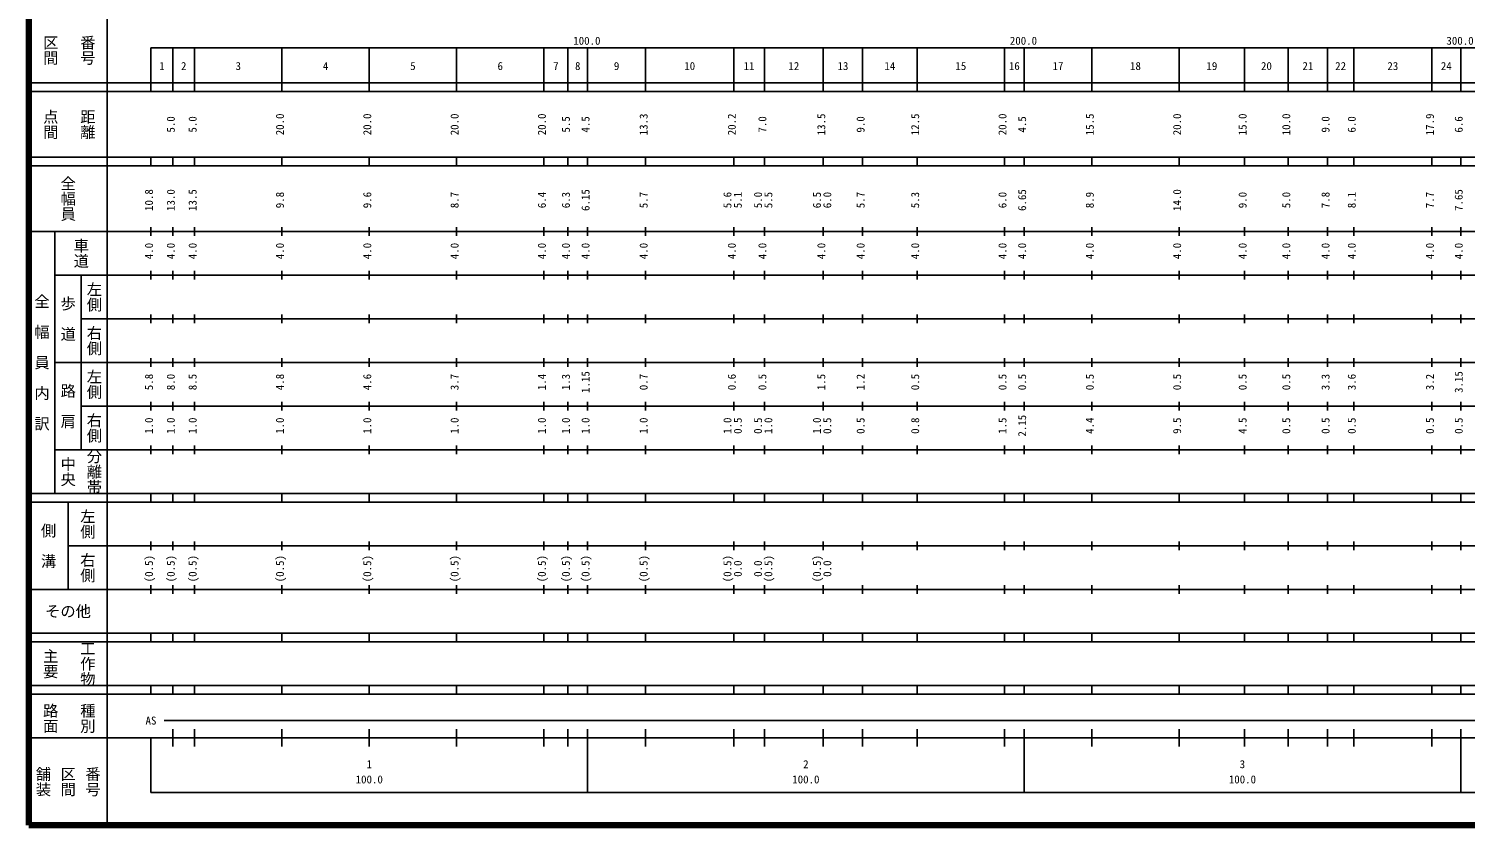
# Model space of a CAD drawing. Units: millimetres on the paper, enlarged 1000 times. Extents: x 40000 to 680000, y 20000 to 380000.
# Drawn here: x 40000 to 369044, y 20000 to 202409 of the extents above; entities that cross this region are included whole.
import ezdxf
from ezdxf.enums import TextEntityAlignment as Align

# ---------------------------------------------------------------- set-up
doc = ezdxf.new("R2010")
doc.units = ezdxf.units.MM
doc.header["$LTSCALE"] = 1000
doc.layers.add('M-TTL', color=2, linetype='Continuous', lineweight=140)
doc.layers.add('M-TTL-BAND', color=7, linetype='Continuous', lineweight=25)
doc.styles.add('@ＭＳ ゴシック', font='')
doc.styles.add('ＭＳ ゴシック', font='')
doc.styles.get('@ＭＳ ゴシック').set_extended_font_data('@MS Gothic')
doc.styles.get('ＭＳ ゴシック').set_extended_font_data('MS Gothic')

msp = doc.modelspace()

# ---------------------------------------------------------------- linework, layer by layer
at = {"layer": 'M-TTL'}
for p, q in [((40000, 380000), (40000, 20000)), ((40000, 20000), (680000, 20000))]:
    msp.add_line(p, q, dxfattribs=at)
at = {"layer": 'M-TTL-BAND'}
for p, q in [((58000, 370000), (58000, 20000)), ((68000, 198000), (579000, 198000)), ((68000, 198000), (68000, 188000)), ((73000, 188000), (73000, 198000)), ((78000, 188000), (78000, 198000)), ((98000, 188000), (98000, 198000)), ((118000, 188000), (118000, 198000)), ((138000, 188000), (138000, 198000)), ((158000, 188000), (158000, 198000)), ((163500, 188000), (163500, 198000)), ((168000, 188000), (168000, 198000)), ((181300, 188000), (181300, 198000)), ((201500, 188000), (201500, 198000)), ((208500, 188000), (208500, 198000)), ((222000, 188000), (222000, 198000)), ((231000, 188000), (231000, 198000)), ((243500, 188000), (243500, 198000)), ((263500, 188000), (263500, 198000)), ((268000, 188000), (268000, 198000)), ((283500, 188000), (283500, 198000)), ((303500, 188000), (303500, 198000)), ((318500, 188000), (318500, 198000)), ((328500, 188000), (328500, 198000)), ((337500, 188000), (337500, 198000)), ((343500, 188000), (343500, 198000)), ((361400, 188000), (361400, 198000)), ((368000, 188000), (368000, 198000)), ((40000, 190000), (579000, 190000)), ((40000, 188000), (579000, 188000)), ((40000, 173000), (579000, 173000)), ((68000, 171000), (68000, 173000)), ((73000, 171000), (73000, 173000)), ((78000, 171000), (78000, 173000)), ((98000, 171000), (98000, 173000)), ((118000, 171000), (118000, 173000)), ((138000, 171000), (138000, 173000)), ((158000, 171000), (158000, 173000)), ((163500, 171000), (163500, 173000)), ((168000, 171000), (168000, 173000)), ((181300, 171000), (181300, 173000)), ((201500, 171000), (201500, 173000)), ((208500, 171000), (208500, 173000)), ((222000, 171000), (222000, 173000)), ((231000, 171000), (231000, 173000)), ((243500, 171000), (243500, 173000)), ((263500, 171000), (263500, 173000)), ((268000, 171000), (268000, 173000)), ((283500, 171000), (283500, 173000)), ((303500, 171000), (303500, 173000)), ((318500, 171000), (318500, 173000)), ((328500, 171000), (328500, 173000)), ((337500, 171000), (337500, 173000)), ((343500, 171000), (343500, 173000)), ((361400, 171000), (361400, 173000)), ((368000, 171000), (368000, 173000)), ((40000, 171000), (579000, 171000)), ((40000, 156000), (579000, 156000)), ((46000, 96000), (46000, 156000)), ((68000, 155000), (68000, 157000)), ((73000, 155000), (73000, 157000)), ((78000, 155000), (78000, 157000)), ((98000, 155000), (98000, 157000)), ((118000, 155000), (118000, 157000)), ((138000, 155000), (138000, 157000)), ((158000, 155000), (158000, 157000)), ((163500, 155000), (163500, 157000)), ((168000, 155000), (168000, 157000)), ((181300, 155000), (181300, 157000)), ((201500, 155000), (201500, 157000)), ((208500, 155000), (208500, 157000)), ((222000, 155000), (222000, 157000)), ((231000, 155000), (231000, 157000)), ((243500, 155000), (243500, 157000)), ((263500, 155000), (263500, 157000)), ((268000, 155000), (268000, 157000)), ((283500, 155000), (283500, 157000)), ((303500, 155000), (303500, 157000)), ((318500, 155000), (318500, 157000)), ((328500, 155000), (328500, 157000)), ((337500, 155000), (337500, 157000)), ((343500, 155000), (343500, 157000)), ((361400, 155000), (361400, 157000)), ((368000, 155000), (368000, 157000)), ((46000, 146000), (579000, 146000)), ((52000, 146000), (52000, 106000)), ((68000, 145000), (68000, 147000)), ((73000, 145000), (73000, 147000)), ((78000, 145000), (78000, 147000)), ((98000, 145000), (98000, 147000)), ((118000, 145000), (118000, 147000)), ((138000, 145000), (138000, 147000)), ((158000, 145000), (158000, 147000)), ((163500, 145000), (163500, 147000)), ((168000, 145000), (168000, 147000)), ((181300, 145000), (181300, 147000)), ((201500, 145000), (201500, 147000)), ((208500, 145000), (208500, 147000)), ((222000, 145000), (222000, 147000)), ((231000, 145000), (231000, 147000)), ((243500, 145000), (243500, 147000)), ((263500, 145000), (263500, 147000)), ((268000, 145000), (268000, 147000)), ((283500, 145000), (283500, 147000)), ((303500, 145000), (303500, 147000)), ((318500, 145000), (318500, 147000)), ((328500, 145000), (328500, 147000)), ((337500, 145000), (337500, 147000)), ((343500, 145000), (343500, 147000)), ((361400, 145000), (361400, 147000)), ((368000, 145000), (368000, 147000)), ((52000, 136000), (579000, 136000)), ((68000, 135000), (68000, 137000)), ((73000, 135000), (73000, 137000)), ((78000, 135000), (78000, 137000)), ((98000, 135000), (98000, 137000)), ((118000, 135000), (118000, 137000)), ((138000, 135000), (138000, 137000)), ((158000, 135000), (158000, 137000)), ((163500, 135000), (163500, 137000)), ((168000, 135000), (168000, 137000)), ((181300, 135000), (181300, 137000)), ((201500, 135000), (201500, 137000)), ((208500, 135000), (208500, 137000)), ((222000, 135000), (222000, 137000)), ((231000, 135000), (231000, 137000)), ((243500, 135000), (243500, 137000)), ((263500, 135000), (263500, 137000)), ((268000, 135000), (268000, 137000)), ((283500, 135000), (283500, 137000)), ((303500, 135000), (303500, 137000)), ((318500, 135000), (318500, 137000)), ((328500, 135000), (328500, 137000)), ((337500, 135000), (337500, 137000)), ((343500, 135000), (343500, 137000)), ((361400, 135000), (361400, 137000)), ((368000, 135000), (368000, 137000)), ((46000, 126000), (579000, 126000)), ((68000, 125000), (68000, 127000)), ((73000, 125000), (73000, 127000)), ((78000, 125000), (78000, 127000)), ((98000, 125000), (98000, 127000)), ((118000, 125000), (118000, 127000)), ((138000, 125000), (138000, 127000)), ((158000, 125000), (158000, 127000)), ((163500, 125000), (163500, 127000)), ((168000, 125000), (168000, 127000)), ((181300, 125000), (181300, 127000)), ((201500, 125000), (201500, 127000)), ((208500, 125000), (208500, 127000)), ((222000, 125000), (222000, 127000)), ((231000, 125000), (231000, 127000)), ((243500, 125000), (243500, 127000)), ((263500, 125000), (263500, 127000)), ((268000, 125000), (268000, 127000)), ((283500, 125000), (283500, 127000)), ((303500, 125000), (303500, 127000)), ((318500, 125000), (318500, 127000)), ((328500, 125000), (328500, 127000)), ((337500, 125000), (337500, 127000)), ((343500, 125000), (343500, 127000)), ((361400, 125000), (361400, 127000)), ((368000, 125000), (368000, 127000)), ((52000, 116000), (579000, 116000)), ((68000, 115000), (68000, 117000)), ((73000, 115000), (73000, 117000)), ((78000, 115000), (78000, 117000)), ((98000, 115000), (98000, 117000)), ((118000, 115000), (118000, 117000)), ((138000, 115000), (138000, 117000)), ((158000, 115000), (158000, 117000)), ((163500, 115000), (163500, 117000)), ((168000, 115000), (168000, 117000)), ((181300, 115000), (181300, 117000)), ((201500, 115000), (201500, 117000)), ((208500, 115000), (208500, 117000)), ((222000, 115000), (222000, 117000)), ((231000, 115000), (231000, 117000)), ((243500, 115000), (243500, 117000)), ((263500, 115000), (263500, 117000)), ((268000, 115000), (268000, 117000)), ((283500, 115000), (283500, 117000)), ((303500, 115000), (303500, 117000)), ((318500, 115000), (318500, 117000)), ((328500, 115000), (328500, 117000)), ((337500, 115000), (337500, 117000)), ((343500, 115000), (343500, 117000)), ((361400, 115000), (361400, 117000)), ((368000, 115000), (368000, 117000)), ((46000, 106000), (579000, 106000)), ((68000, 105000), (68000, 107000)), ((73000, 105000), (73000, 107000)), ((78000, 105000), (78000, 107000)), ((98000, 105000), (98000, 107000)), ((118000, 105000), (118000, 107000)), ((138000, 105000), (138000, 107000)), ((158000, 105000), (158000, 107000)), ((163500, 105000), (163500, 107000)), ((168000, 105000), (168000, 107000)), ((181300, 105000), (181300, 107000)), ((201500, 105000), (201500, 107000)), ((208500, 105000), (208500, 107000)), ((222000, 105000), (222000, 107000)), ((231000, 105000), (231000, 107000)), ((243500, 105000), (243500, 107000)), ((263500, 105000), (263500, 107000)), ((268000, 105000), (268000, 107000)), ((283500, 105000), (283500, 107000)), ((303500, 105000), (303500, 107000)), ((318500, 105000), (318500, 107000)), ((328500, 105000), (328500, 107000)), ((337500, 105000), (337500, 107000)), ((343500, 105000), (343500, 107000)), ((361400, 105000), (361400, 107000)), ((368000, 105000), (368000, 107000)), ((40000, 96000), (579000, 96000)), ((68000, 94000), (68000, 96000)), ((73000, 94000), (73000, 96000)), ((78000, 94000), (78000, 96000)), ((98000, 94000), (98000, 96000)), ((118000, 94000), (118000, 96000)), ((138000, 94000), (138000, 96000)), ((158000, 94000), (158000, 96000)), ((163500, 94000), (163500, 96000)), ((168000, 94000), (168000, 96000)), ((181300, 94000), (181300, 96000)), ((201500, 94000), (201500, 96000)), ((208500, 94000), (208500, 96000)), ((222000, 94000), (222000, 96000)), ((231000, 94000), (231000, 96000)), ((243500, 94000), (243500, 96000)), ((263500, 94000), (263500, 96000)), ((268000, 94000), (268000, 96000)), ((283500, 94000), (283500, 96000)), ((303500, 94000), (303500, 96000)), ((318500, 94000), (318500, 96000)), ((328500, 94000), (328500, 96000)), ((337500, 94000), (337500, 96000)), ((343500, 94000), (343500, 96000)), ((361400, 94000), (361400, 96000)), ((368000, 94000), (368000, 96000)), ((40000, 94000), (579000, 94000)), ((49000, 94000), (49000, 74000)), ((49000, 84000), (579000, 84000)), ((68000, 83000), (68000, 85000)), ((73000, 83000), (73000, 85000)), ((78000, 83000), (78000, 85000)), ((98000, 83000), (98000, 85000)), ((118000, 83000), (118000, 85000)), ((138000, 83000), (138000, 85000)), ((158000, 83000), (158000, 85000)), ((163500, 83000), (163500, 85000)), ((168000, 83000), (168000, 85000)), ((181300, 83000), (181300, 85000)), ((201500, 83000), (201500, 85000)), ((208500, 83000), (208500, 85000)), ((222000, 83000), (222000, 85000)), ((231000, 83000), (231000, 85000)), ((243500, 83000), (243500, 85000)), ((263500, 83000), (263500, 85000)), ((268000, 83000), (268000, 85000)), ((283500, 83000), (283500, 85000)), ((303500, 83000), (303500, 85000)), ((318500, 83000), (318500, 85000)), ((328500, 83000), (328500, 85000)), ((337500, 83000), (337500, 85000)), ((343500, 83000), (343500, 85000)), ((361400, 83000), (361400, 85000)), ((368000, 83000), (368000, 85000)), ((40000, 74000), (579000, 74000)), ((68000, 73000), (68000, 75000)), ((73000, 73000), (73000, 75000)), ((78000, 73000), (78000, 75000)), ((98000, 73000), (98000, 75000)), ((118000, 73000), (118000, 75000)), ((138000, 73000), (138000, 75000)), ((158000, 73000), (158000, 75000)), ((163500, 73000), (163500, 75000)), ((168000, 73000), (168000, 75000)), ((181300, 73000), (181300, 75000)), ((201500, 73000), (201500, 75000)), ((208500, 73000), (208500, 75000)), ((222000, 73000), (222000, 75000)), ((231000, 73000), (231000, 75000)), ((243500, 73000), (243500, 75000)), ((263500, 73000), (263500, 75000)), ((268000, 73000), (268000, 75000)), ((283500, 73000), (283500, 75000)), ((303500, 73000), (303500, 75000)), ((318500, 73000), (318500, 75000)), ((328500, 73000), (328500, 75000)), ((337500, 73000), (337500, 75000)), ((343500, 73000), (343500, 75000)), ((361400, 73000), (361400, 75000)), ((368000, 73000), (368000, 75000)), ((40000, 64000), (579000, 64000)), ((68000, 62000), (68000, 64000)), ((73000, 62000), (73000, 64000)), ((78000, 62000), (78000, 64000)), ((98000, 62000), (98000, 64000)), ((118000, 62000), (118000, 64000)), ((138000, 62000), (138000, 64000)), ((158000, 62000), (158000, 64000)), ((163500, 62000), (163500, 64000)), ((168000, 62000), (168000, 64000)), ((181300, 62000), (181300, 64000)), ((201500, 62000), (201500, 64000)), ((208500, 62000), (208500, 64000)), ((222000, 62000), (222000, 64000)), ((231000, 62000), (231000, 64000)), ((243500, 62000), (243500, 64000)), ((263500, 62000), (263500, 64000)), ((268000, 62000), (268000, 64000)), ((283500, 62000), (283500, 64000)), ((303500, 62000), (303500, 64000)), ((318500, 62000), (318500, 64000)), ((328500, 62000), (328500, 64000)), ((337500, 62000), (337500, 64000)), ((343500, 62000), (343500, 64000)), ((361400, 62000), (361400, 64000)), ((368000, 62000), (368000, 64000)), ((40000, 62000), (579000, 62000)), ((40000, 52000), (579000, 52000)), ((40000, 50000), (579000, 50000)), ((68000, 50000), (68000, 52000)), ((73000, 50000), (73000, 52000)), ((78000, 50000), (78000, 52000)), ((98000, 50000), (98000, 52000)), ((118000, 50000), (118000, 52000)), ((138000, 50000), (138000, 52000)), ((158000, 50000), (158000, 52000)), ((163500, 50000), (163500, 52000)), ((168000, 50000), (168000, 52000)), ((181300, 50000), (181300, 52000)), ((201500, 50000), (201500, 52000)), ((208500, 50000), (208500, 52000)), ((222000, 50000), (222000, 52000)), ((231000, 50000), (231000, 52000)), ((243500, 50000), (243500, 52000)), ((263500, 50000), (263500, 52000)), ((268000, 50000), (268000, 52000)), ((283500, 50000), (283500, 52000)), ((303500, 50000), (303500, 52000)), ((318500, 50000), (318500, 52000)), ((328500, 50000), (328500, 52000)), ((337500, 50000), (337500, 52000)), ((343500, 50000), (343500, 52000)), ((361400, 50000), (361400, 52000)), ((368000, 50000), (368000, 52000)), ((71000, 44000), (575000, 44000)), ((40000, 40000), (579000, 40000)), ((68000, 40000), (68000, 27500)), ((73000, 38000), (73000, 42000)), ((78000, 38000), (78000, 42000)), ((98000, 38000), (98000, 42000)), ((118000, 38000), (118000, 42000)), ((138000, 38000), (138000, 42000)), ((158000, 38000), (158000, 42000)), ((163500, 38000), (163500, 42000)), ((168000, 27500), (168000, 42000)), ((181300, 38000), (181300, 42000)), ((201500, 38000), (201500, 42000)), ((208500, 38000), (208500, 42000)), ((222000, 38000), (222000, 42000)), ((231000, 38000), (231000, 42000)), ((243500, 38000), (243500, 42000)), ((263500, 38000), (263500, 42000)), ((268000, 27500), (268000, 42000)), ((283500, 38000), (283500, 42000)), ((303500, 38000), (303500, 42000)), ((318500, 38000), (318500, 42000)), ((328500, 38000), (328500, 42000)), ((337500, 38000), (337500, 42000)), ((343500, 38000), (343500, 42000)), ((361400, 38000), (361400, 42000)), ((368000, 27500), (368000, 42000)), ((68000, 27500), (579000, 27500))]:
    msp.add_line(p, q, dxfattribs=at)

# ---------------------------------------------------------------- texts
at = {"layer": 'M-TTL-BAND', "style": '@ＭＳ ゴシック'}
for s, p in [('番号', (53500, 197500)), ('区間', (45000, 197500)), ('点間', (45000, 180500)), ('距離', (53500, 180500)), ('全幅員', (49000, 163500)), ('車道', (52000, 151000)), ('全\u3000幅\u3000員\u3000内\u3000訳', (43000, 126000)), ('左側', (55000, 141000)), ('歩\u3000道', (49000, 136000)), ('右側', (55000, 131000)), ('左側', (55000, 121000)), ('路\u3000肩', (49000, 116000)), ('右側', (55000, 111000)), ('分離帯', (55000, 101000)), ('中央', (49000, 101000)), ('左側', (53500, 89000)), ('側\u3000溝', (44500, 84000)), ('右側', (53500, 79000)), ('主要', (45000, 57000)), ('工作物', (53500, 57000)), ('路面', (45000, 44500)), ('種別', (53500, 44500)), ('舗装', (43333, 30000)), ('区間', (49000, 30000)), ('番号', (54667, 30000))]:
    msp.add_text(s, height=2566, rotation=270, dxfattribs=at).set_placement(p, align=Align.MIDDLE_CENTER)
at = {"layer": 'M-TTL-BAND', "style": 'ＭＳ ゴシック'}
for s, p in [('100.0', (167844, 198195)), ('200.0', (267844, 198195)), ('300.0', (367844, 198195)), ('1', (70500, 192405)), ('2', (75500, 192405)), ('3', (88000, 192405)), ('4', (108000, 192405)), ('5', (128000, 192405)), ('6', (148000, 192405)), ('7', (160750, 192405)), ('8', (165750, 192405)), ('9', (174650, 192405)), ('10', (191400, 192405)), ('11', (205000, 192405)), ('12', (215250, 192405)), ('13', (226500, 192405)), ('14', (237250, 192405)), ('15', (253500, 192405)), ('16', (265750, 192405)), ('17', (275750, 192405)), ('18', (293500, 192405)), ('19', (311000, 192405)), ('20', (323500, 192405)), ('21', (333000, 192405)), ('22', (340500, 192405)), ('23', (352450, 192405)), ('24', (364700, 192405)), ('AS', (68000, 42500)), ('1', (118000, 32523)), ('2', (218000, 32523)), ('3', (318000, 32523)), ('100.0', (118000, 29033)), ('100.0', (218000, 29033)), ('100.0', (318000, 29033))]:
    msp.add_text(s, height=1833, dxfattribs=at).set_placement(p, align=Align.BOTTOM_CENTER)
for s, p in [('5.0', (74000, 180500)), ('5.0', (79000, 180500)), ('20.0', (99000, 180500)), ('20.0', (119000, 180500)), ('20.0', (139000, 180500)), ('20.0', (159000, 180500)), ('5.5', (164500, 180500)), ('4.5', (169000, 180500)), ('13.3', (182300, 180500)), ('20.2', (202500, 180500)), ('7.0', (209500, 180500)), ('13.5', (223000, 180500)), ('9.0', (232000, 180500)), ('12.5', (244500, 180500)), ('20.0', (264500, 180500)), ('4.5', (269000, 180500)), ('15.5', (284500, 180500)), ('20.0', (304500, 180500)), ('15.0', (319500, 180500)), ('10.0', (329500, 180500)), ('9.0', (338500, 180500)), ('6.0', (344500, 180500)), ('17.9', (362400, 180500)), ('6.6', (369000, 180500)), ('10.8', (69000, 163174)), ('13.0', (74000, 163174)), ('13.5', (79000, 163174)), ('9.8', (99000, 163174)), ('9.6', (119000, 163174)), ('8.7', (139000, 163174)), ('6.4', (159000, 163174)), ('6.3', (164500, 163174)), ('6.15', (169000, 163174)), ('5.7', (182300, 163174)), ('5.6', (201500, 163174)), ('5.1', (203870, 163174)), ('5.0', (208500, 163174)), ('5.5', (210870, 163174)), ('6.5', (222000, 163174)), ('6.0', (224370, 163174)), ('5.7', (232000, 163174)), ('5.3', (244500, 163174)), ('6.0', (264500, 163174)), ('6.65', (269000, 163174)), ('8.9', (284500, 163174)), ('14.0', (304500, 163174)), ('9.0', (319500, 163174)), ('5.0', (329500, 163174)), ('7.8', (338500, 163174)), ('8.1', (344500, 163174)), ('7.7', (362400, 163174)), ('7.65', (369000, 163174)), ('4.0', (69000, 151500)), ('4.0', (74000, 151500)), ('4.0', (79000, 151500)), ('4.0', (99000, 151500)), ('4.0', (119000, 151500)), ('4.0', (139000, 151500)), ('4.0', (159000, 151500)), ('4.0', (164500, 151500)), ('4.0', (169000, 151500)), ('4.0', (182300, 151500)), ('4.0', (202500, 151500)), ('4.0', (209500, 151500)), ('4.0', (223000, 151500)), ('4.0', (232000, 151500)), ('4.0', (244500, 151500)), ('4.0', (264500, 151500)), ('4.0', (269000, 151500)), ('4.0', (284500, 151500)), ('4.0', (304500, 151500)), ('4.0', (319500, 151500)), ('4.0', (329500, 151500)), ('4.0', (338500, 151500)), ('4.0', (344500, 151500)), ('4.0', (362400, 151500)), ('4.0', (369000, 151500)), ('5.8', (69000, 121500)), ('8.0', (74000, 121500)), ('8.5', (79000, 121500)), ('4.8', (99000, 121500)), ('4.6', (119000, 121500)), ('3.7', (139000, 121500)), ('1.4', (159000, 121500)), ('1.3', (164500, 121500)), ('1.15', (169000, 121500)), ('0.7', (182300, 121500)), ('0.6', (202500, 121500)), ('0.5', (209500, 121500)), ('1.5', (223000, 121500)), ('1.2', (232000, 121500)), ('0.5', (244500, 121500)), ('0.5', (264500, 121500)), ('0.5', (269000, 121500)), ('0.5', (284500, 121500)), ('0.5', (304500, 121500)), ('0.5', (319500, 121500)), ('0.5', (329500, 121500)), ('3.3', (338500, 121500)), ('3.6', (344500, 121500)), ('3.2', (362400, 121500)), ('3.15', (369000, 121500)), ('1.0', (69000, 111500)), ('1.0', (74000, 111500)), ('1.0', (79000, 111500)), ('1.0', (99000, 111500)), ('1.0', (119000, 111500)), ('1.0', (139000, 111500)), ('1.0', (159000, 111500)), ('1.0', (164500, 111500)), ('1.0', (169000, 111500)), ('1.0', (182300, 111500)), ('1.0', (201500, 111500)), ('0.5', (203870, 111500)), ('0.5', (208500, 111500)), ('1.0', (210870, 111500)), ('1.0', (222000, 111500)), ('0.5', (224370, 111500)), ('0.5', (232000, 111500)), ('0.8', (244500, 111500)), ('1.5', (264500, 111500)), ('2.15', (269000, 111500)), ('4.4', (284500, 111500)), ('9.5', (304500, 111500)), ('4.5', (319500, 111500)), ('0.5', (329500, 111500)), ('0.5', (338500, 111500)), ('0.5', (344500, 111500)), ('0.5', (362400, 111500)), ('0.5', (369000, 111500)), ('(0.5)', (69000, 78764)), ('(0.5)', (74000, 78764)), ('(0.5)', (79000, 78764)), ('(0.5)', (99000, 78764)), ('(0.5)', (119000, 78764)), ('(0.5)', (139000, 78764)), ('(0.5)', (159000, 78764)), ('(0.5)', (164500, 78764)), ('(0.5)', (169000, 78764)), ('(0.5)', (182300, 78764)), ('(0.5)', (201500, 78764)), ('0.0', (203870, 78764)), ('0.0', (208500, 78764)), ('(0.5)', (210870, 78764)), ('(0.5)', (222000, 78764)), ('0.0', (224370, 78764))]:
    msp.add_text(s, height=1833, rotation=90, dxfattribs=at).set_placement(p, align=Align.BOTTOM_CENTER)
msp.add_text('その他', height=2566, dxfattribs=at).set_placement((49000, 69000), align=Align.MIDDLE_CENTER)

doc.saveas('drawing.dxf')
